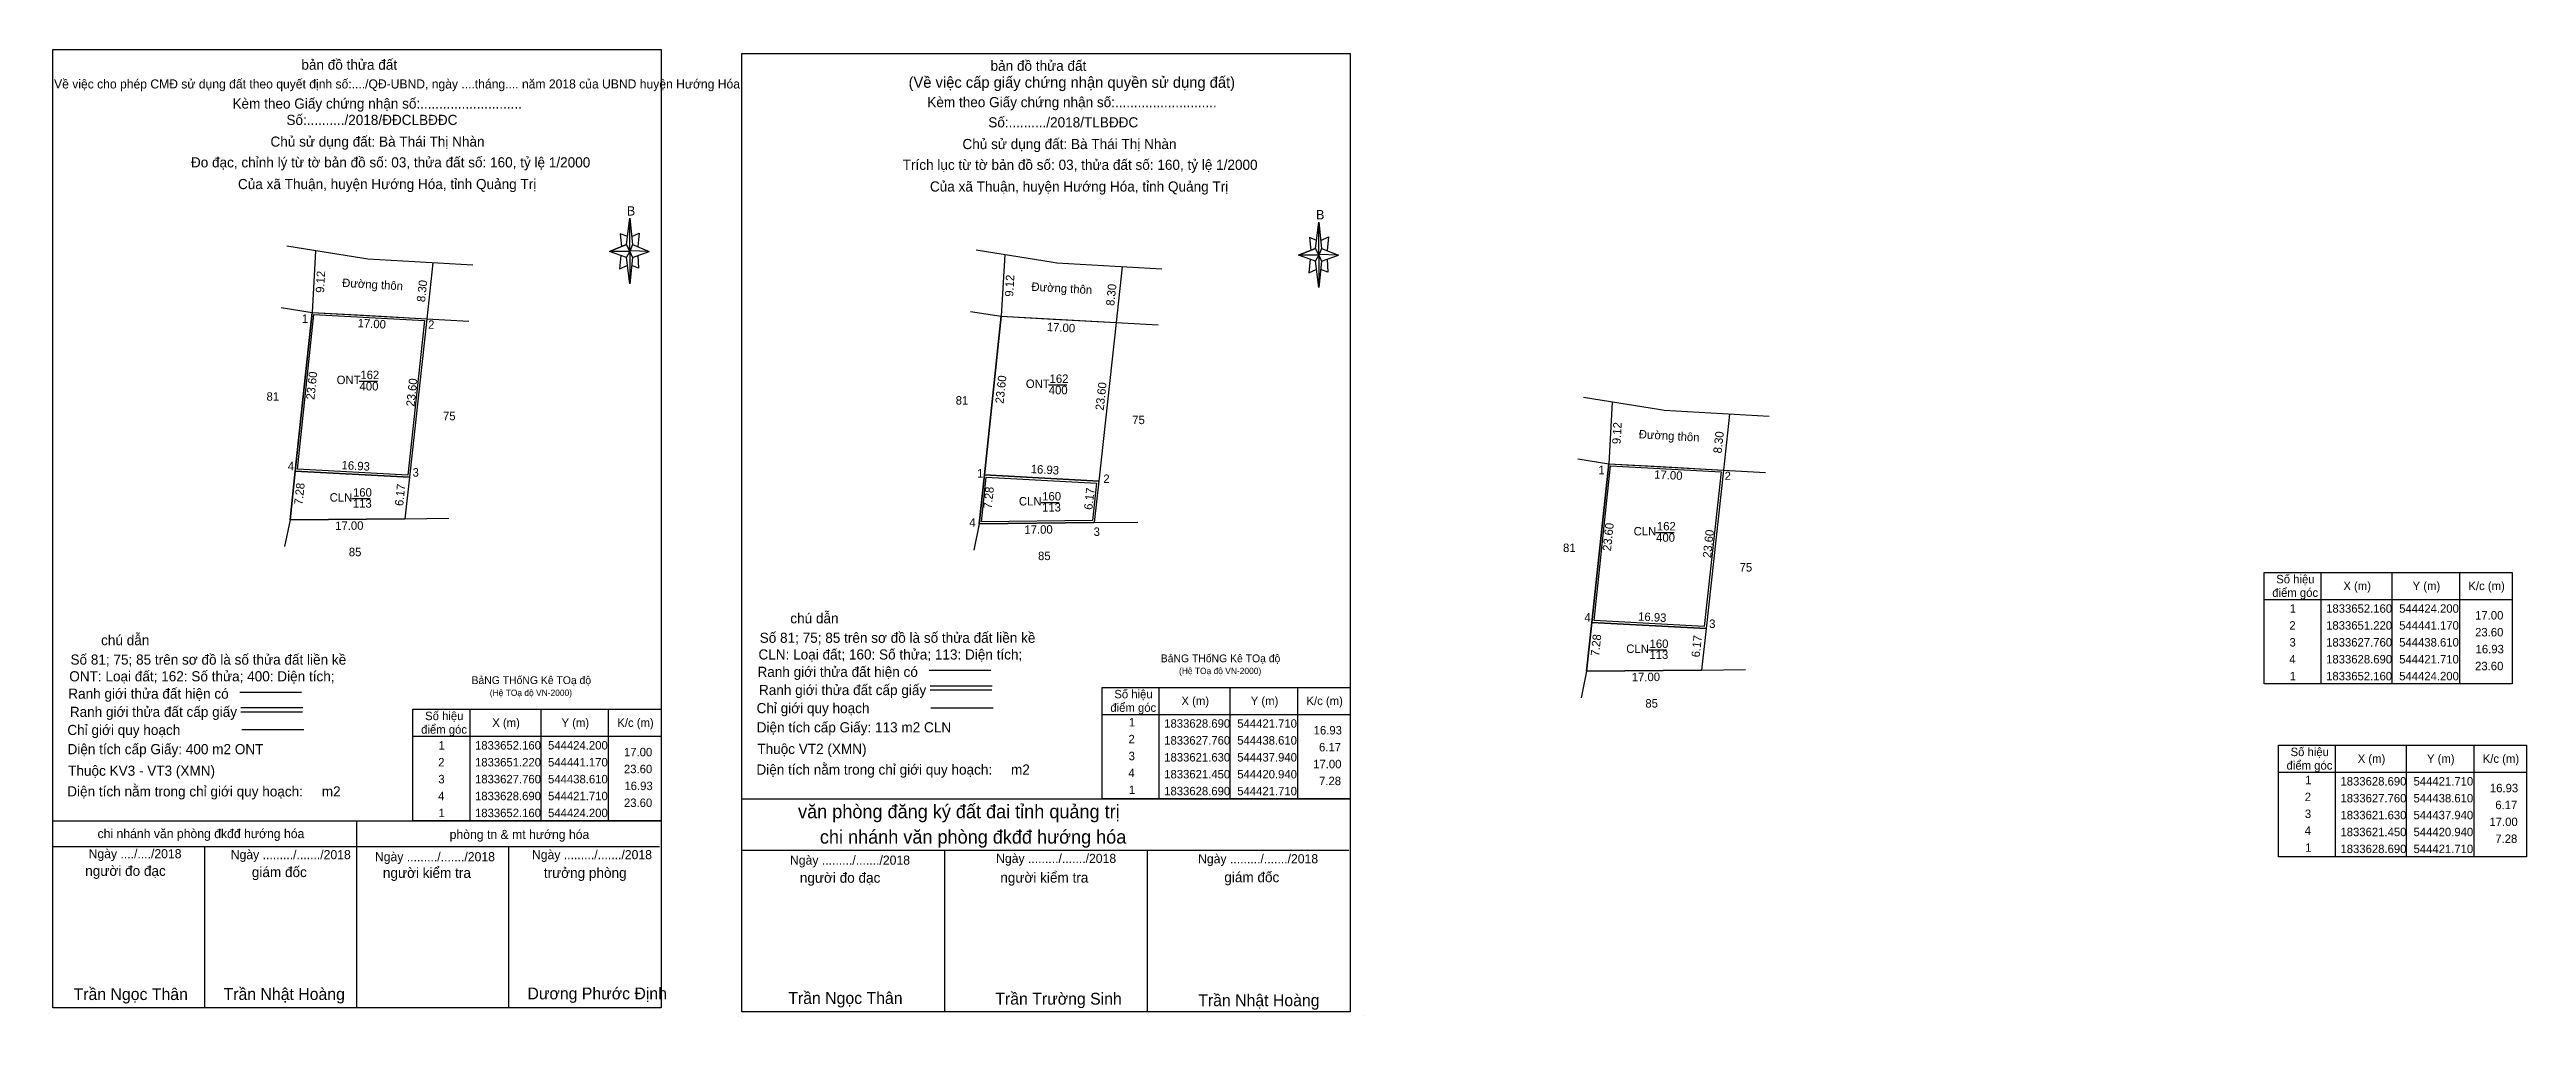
# Model space of a CAD drawing. Extents: x 544194 to 550524, y 1833570 to 1838340.
# Drawn here: x 544193.5 to 544560, y 1833570.2 to 1833713.4 of the extents above.
import ezdxf

# ---------------------------------------------------------------- set-up
doc = ezdxf.new("R2010")
doc.units = 0
for name, color, linetype in [('Level 1', 7, 'Continuous'), ('Level 10', 7, 'Continuous'), ('Level 23', 7, 'Continuous'), ('Level 5', 7, 'Continuous'), ('Level 51', 7, 'Continuous'), ('Level 6', 7, 'Continuous'), ('Level 63', 7, 'Continuous'), ('Level 7', 7, 'Continuous')]:
    doc.layers.add(name, color=color, linetype=linetype)

msp = doc.modelspace()

# ---------------------------------------------------------------- linework, layer by layer
at = {"layer": 'Level 1'}
for p, q in [((544229.88, 1833651.08), (544246.78, 1833650.15)), ((544331.85, 1833650.51), (544348.75, 1833649.58)), ((544421.71, 1833628.69), (544438.61, 1833627.76))]:
    msp.add_line(p, q, dxfattribs=at)
for points in [[(544232.37, 1833674.55), (544249.34, 1833673.61), (544246.78, 1833650.15), (544229.88, 1833651.08)], [(544232.64, 1833674.23), (544249.01, 1833673.33), (544246.51, 1833650.47), (544230.21, 1833651.36)], [(544334.34, 1833673.98), (544351.31, 1833673.04), (544348.75, 1833649.58), (544331.85, 1833650.51)], [(544229.88, 1833651.08), (544246.78, 1833650.15), (544246.11, 1833644.02), (544229.11, 1833643.84)], [(544424.2, 1833652.16), (544441.17, 1833651.22), (544438.61, 1833627.76), (544421.71, 1833628.69)], [(544424.47, 1833651.84), (544440.84, 1833650.94), (544438.34, 1833628.08), (544422.04, 1833628.97)], [(544331.85, 1833650.51), (544348.75, 1833649.58), (544348.08, 1833643.45), (544331.08, 1833643.27)], [(544332.12, 1833650.19), (544348.42, 1833649.3), (544347.81, 1833643.75), (544331.41, 1833643.57)], [(544421.71, 1833628.69), (544438.61, 1833627.76), (544437.94, 1833621.63), (544420.94, 1833621.45)]]:
    msp.add_lwpolyline(points, close=True, dxfattribs=at)
at = {"layer": 'Level 10'}
for points in [[(544232.37, 1833674.55), (544240.03, 1833674.13)], [(544240.03, 1833674.13), (544249.34, 1833673.61)], [(544249.34, 1833673.61), (544255.58, 1833673.27)], [(544334.34, 1833673.98), (544342, 1833673.56)], [(544342, 1833673.56), (544351.31, 1833673.04)], [(544351.31, 1833673.04), (544357.55, 1833672.7)], [(544424.2, 1833652.16), (544431.86, 1833651.74)], [(544431.86, 1833651.74), (544441.17, 1833651.22)], [(544441.17, 1833651.22), (544447.41, 1833650.88)], [(544229.11, 1833643.84), (544228.29, 1833639.93)], [(544229.11, 1833643.84), (544246.11, 1833644.02)], [(544246.11, 1833644.02), (544252.59, 1833644.08)], [(544331.08, 1833643.27), (544330.26, 1833639.36)], [(544331.08, 1833643.27), (544348.08, 1833643.45)], [(544348.08, 1833643.45), (544354.56, 1833643.51)], [(544437.94, 1833621.63), (544444.42, 1833621.69)], [(544420.94, 1833621.45), (544420.12, 1833617.54)], [(544420.94, 1833621.45), (544437.94, 1833621.63)]]:
    msp.add_lwpolyline(points, dxfattribs=at)
at = {"layer": 'Level 23'}
for points in [[(544240.03, 1833682.5), (544228.63, 1833684.35)], [(544256.14, 1833681.53), (544240.59, 1833682.41), (544240.03, 1833682.5)], [(544342, 1833681.93), (544330.6, 1833683.78)], [(544358.11, 1833680.96), (544342.56, 1833681.84), (544342, 1833681.93)], [(544431.86, 1833660.11), (544420.46, 1833661.96)], [(544447.97, 1833659.14), (544432.42, 1833660.02), (544431.86, 1833660.11)]]:
    msp.add_lwpolyline(points, dxfattribs=at)
at = {"layer": 'Level 5'}
for p, q in [((544278.86, 1833684.58), (544279.36, 1833688.48)), ((544380.83, 1833684.01), (544381.33, 1833687.91)), ((544278.86, 1833684.58), (544276.36, 1833683.58)), ((544276.36, 1833683.58), (544278.86, 1833684.58)), ((544279.06, 1833685.78), (544277.96, 1833686.18)), ((544277.96, 1833686.18), (544278.16, 1833684.28)), ((544279.36, 1833683.58), (544278.86, 1833684.58)), ((544278.86, 1833684.58), (544279.76, 1833682.68)), ((544279.66, 1833685.78), (544280.76, 1833686.28)), ((544279.76, 1833684.58), (544282.26, 1833683.58)), ((544280.76, 1833686.28), (544280.56, 1833684.28)), ((544380.83, 1833684.01), (544378.33, 1833683.01)), ((544378.33, 1833683.01), (544380.83, 1833684.01)), ((544381.03, 1833685.21), (544379.93, 1833685.61)), ((544379.93, 1833685.61), (544380.13, 1833683.71)), ((544381.33, 1833683.01), (544380.83, 1833684.01)), ((544380.83, 1833684.01), (544381.73, 1833682.11)), ((544381.63, 1833685.21), (544382.73, 1833685.71)), ((544381.73, 1833684.01), (544384.23, 1833683.01)), ((544382.73, 1833685.71), (544382.53, 1833683.71)), ((544278.86, 1833682.68), (544276.36, 1833683.58)), ((544279.36, 1833683.58), (544276.36, 1833683.58)), ((544278.06, 1833682.98), (544277.86, 1833680.98)), ((544277.86, 1833680.98), (544278.96, 1833681.48)), ((544282.26, 1833683.58), (544279.36, 1833683.68)), ((544279.36, 1833683.68), (544279.36, 1833683.58)), ((544279.36, 1833683.58), (544279.76, 1833682.68)), ((544279.76, 1833682.68), (544279.36, 1833678.78)), ((544280.66, 1833681.08), (544279.66, 1833681.48)), ((544279.76, 1833682.68), (544282.26, 1833683.58)), ((544279.76, 1833682.68), (544282.26, 1833683.58)), ((544280.56, 1833682.98), (544280.66, 1833681.08)), ((544380.83, 1833682.11), (544378.33, 1833683.01)), ((544381.33, 1833683.01), (544378.33, 1833683.01)), ((544380.03, 1833682.41), (544379.83, 1833680.41)), ((544379.83, 1833680.41), (544380.93, 1833680.91)), ((544384.23, 1833683.01), (544381.33, 1833683.11)), ((544381.33, 1833683.11), (544381.33, 1833683.01)), ((544381.33, 1833683.01), (544381.73, 1833682.11)), ((544381.73, 1833682.11), (544381.33, 1833678.21)), ((544382.63, 1833680.51), (544381.63, 1833680.91)), ((544381.73, 1833682.11), (544384.23, 1833683.01)), ((544381.73, 1833682.11), (544384.23, 1833683.01)), ((544382.53, 1833682.41), (544382.63, 1833680.51)), ((544295.96, 1833602.57), (544385.96, 1833602.57)), ((544295.96, 1833594.97), (544385.76, 1833594.97)), ((544295.96, 1833594.97), (544385.76, 1833594.97)), ((544295.96, 1833594.97), (544385.76, 1833594.97)), ((544295.96, 1833571.07), (544295.96, 1833594.97)), ((544325.96, 1833571.07), (544325.96, 1833594.97)), ((544355.96, 1833571.07), (544355.96, 1833594.97)), ((544385.96, 1833571.07), (544295.96, 1833571.07)), ((544295.49, 1833570.3), (544295.49, 1833570.3)), ((544295.49, 1833570.3), (544295.49, 1833570.3)), ((544295.49, 1833570.3), (544295.49, 1833570.3)), ((544295.89, 1833570.23), (544295.89, 1833570.23)), ((544295.89, 1833570.23), (544295.89, 1833570.23)), ((544295.89, 1833570.23), (544295.89, 1833570.23))]:
    msp.add_line(p, q, dxfattribs=at)
for points in [[(544193.99, 1833713.44), (544283.99, 1833713.44), (544283.99, 1833571.64), (544193.99, 1833571.64)], [(544295.96, 1833712.87), (544385.96, 1833712.87), (544385.96, 1833571.07), (544295.96, 1833571.07)], [(544279.36, 1833688.48), (544279.76, 1833684.58), (544279.36, 1833683.58)], [(544381.33, 1833687.91), (544381.73, 1833684.01), (544381.33, 1833683.01)], [(544279.36, 1833683.58), (544279.36, 1833678.78), (544278.86, 1833682.68)], [(544381.33, 1833683.01), (544381.33, 1833678.21), (544380.83, 1833682.11)]]:
    msp.add_lwpolyline(points, close=True, dxfattribs=at)
at = {"layer": 'Level 51'}
for p, q in [((544227.8, 1833675.27), (544232.37, 1833674.55)), ((544232.37, 1833674.55), (544229.88, 1833651.08)), ((544249.34, 1833673.61), (544246.78, 1833650.15)), ((544329.77, 1833674.7), (544334.34, 1833673.98)), ((544334.34, 1833673.98), (544331.85, 1833650.51)), ((544351.31, 1833673.04), (544348.75, 1833649.58)), ((544229.88, 1833651.08), (544229.11, 1833643.84)), ((544419.63, 1833652.88), (544424.2, 1833652.16)), ((544424.2, 1833652.16), (544421.71, 1833628.69)), ((544441.17, 1833651.22), (544438.61, 1833627.76)), ((544246.78, 1833650.15), (544246.11, 1833644.02)), ((544331.85, 1833650.51), (544331.08, 1833643.27)), ((544348.75, 1833649.58), (544348.08, 1833643.45)), ((544421.71, 1833628.69), (544420.94, 1833621.45)), ((544438.61, 1833627.76), (544437.94, 1833621.63))]:
    msp.add_line(p, q, dxfattribs=at)
at = {"layer": 'Level 6'}
for p, q in [((544221.68, 1833618.38), (544230.82, 1833618.38)), ((544323.65, 1833621.61), (544332.79, 1833621.61)), ((544323.79, 1833619.3), (544332.99, 1833619.3)), ((544323.79, 1833618.68), (544332.93, 1833618.68)), ((544221.82, 1833616.07), (544231.02, 1833616.07)), ((544221.82, 1833615.45), (544230.96, 1833615.45)), ((544387.86, 1833570.57), (544387.86, 1833570.57)), ((544387.86, 1833570.57), (544387.86, 1833570.57)), ((544387.86, 1833570.57), (544387.86, 1833570.57))]:
    msp.add_line(p, q, dxfattribs=at)
at = {"layer": 'Level 63'}
for p, q in [((544232.87, 1833683.66), (544232.37, 1833674.55)), ((544250.24, 1833681.86), (544249.34, 1833673.61)), ((544334.84, 1833683.09), (544334.34, 1833673.98)), ((544352.21, 1833681.29), (544351.31, 1833673.04)), ((544239.35, 1833664.39), (544242.04, 1833664.39)), ((544341.32, 1833663.82), (544344.01, 1833663.82)), ((544424.7, 1833661.27), (544424.2, 1833652.16)), ((544442.07, 1833659.47), (544441.17, 1833651.22)), ((544238.26, 1833647), (544240.95, 1833647)), ((544340.23, 1833646.43), (544342.92, 1833646.43)), ((544431.18, 1833642), (544433.87, 1833642)), ((544529.57, 1833636.08), (544529.57, 1833619.58)), ((544540.07, 1833636.08), (544540.07, 1833619.58)), ((544550.07, 1833636.08), (544550.07, 1833619.58)), ((544521.17, 1833632.08), (544557.87, 1833632.08)), ((544430.09, 1833624.61), (544432.78, 1833624.61)), ((544357.66, 1833619.07), (544357.66, 1833602.57)), ((544368.16, 1833619.07), (544368.16, 1833602.57)), ((544378.16, 1833619.07), (544378.16, 1833602.57)), ((544255.69, 1833615.84), (544255.69, 1833599.34)), ((544266.19, 1833615.84), (544266.19, 1833599.34)), ((544276.19, 1833615.84), (544276.19, 1833599.34)), ((544323.92, 1833616.05), (544333.12, 1833616.05)), ((544349.26, 1833615.07), (544385.96, 1833615.07)), ((544221.95, 1833612.82), (544231.15, 1833612.82)), ((544247.29, 1833611.84), (544283.99, 1833611.84)), ((544531.69, 1833610.52), (544531.69, 1833594.02)), ((544542.19, 1833610.52), (544542.19, 1833594.02)), ((544552.19, 1833610.52), (544552.19, 1833594.02)), ((544523.29, 1833606.52), (544559.99, 1833606.52))]:
    msp.add_line(p, q, dxfattribs=at)
for points in [[(544521.17, 1833636.08), (544557.87, 1833636.08), (544557.87, 1833619.58), (544521.17, 1833619.58)], [(544349.26, 1833619.07), (544385.96, 1833619.07), (544385.96, 1833602.57), (544349.26, 1833602.57)], [(544247.29, 1833615.84), (544283.99, 1833615.84), (544283.99, 1833599.34), (544247.29, 1833599.34)], [(544523.29, 1833610.52), (544559.99, 1833610.52), (544559.99, 1833594.02), (544523.29, 1833594.02)]]:
    msp.add_lwpolyline(points, close=True, dxfattribs=at)
at = {"layer": 'Level 7'}
for p, q in [((544193.99, 1833599.34), (544283.99, 1833599.34)), ((544193.99, 1833599.34), (544283.99, 1833599.34)), ((544193.99, 1833599.34), (544283.99, 1833599.34)), ((544238.99, 1833571.64), (544238.99, 1833599.34)), ((544193.99, 1833595.54), (544283.79, 1833595.54)), ((544216.49, 1833571.64), (544216.49, 1833595.54)), ((544261.49, 1833571.64), (544261.49, 1833595.54)), ((544193.52, 1833570.86), (544193.52, 1833570.86)), ((544193.52, 1833570.86), (544193.52, 1833570.86)), ((544193.52, 1833570.86), (544193.52, 1833570.86)), ((544283.99, 1833571.64), (544193.99, 1833571.64))]:
    msp.add_line(p, q, dxfattribs=at)

# ---------------------------------------------------------------- texts
at = {"layer": 'Level 1'}
for s, height, p in [('162', 1.25, (544239.51, 1833664.68)), ('ONT', 1.25, (544236, 1833663.94)), ('400', 1.25, (544239.39, 1833663)), ('ONT', 1.25, (544337.97, 1833663.37)), ('400', 1.25, (544341.36, 1833662.43)), ('162', 1.25, (544341.48, 1833664.11)), ('CLN', 1.25, (544234.97, 1833646.55)), ('160', 1.25, (544238.42, 1833647.29)), ('160', 1.25, (544340.39, 1833646.72)), ('113', 1.25, (544238.4, 1833645.66)), ('CLN', 1.25, (544336.94, 1833645.98)), ('113', 1.25, (544340.37, 1833645.09)), ('CLN', 1.25, (544427.89, 1833641.55)), ('400', 1.25, (544431.22, 1833640.61)), ('162', 1.25, (544431.34, 1833642.29)), ('CLN', 1.25, (544426.8, 1833624.16)), ('160', 1.25, (544430.25, 1833624.9)), ('BảNG THốNG Kê TOạ độ ', 1.15, (544357.93, 1833622.79)), ('(Hệ TOạ độ VN-2000)', 0.93, (544360.63, 1833621.04)), ('113', 1.25, (544430.23, 1833623.27)), ('BảNG THốNG Kê TOạ độ ', 1.15, (544255.96, 1833619.56)), ('(Hệ TOạ độ VN-2000)', 0.93, (544258.66, 1833617.81))]:
    msp.add_text(s, height=height, dxfattribs=at).set_placement(p)
at = {"layer": 'Level 5'}
for s, height, p in [('bản đồ thửa đất', 1.5, (544230.78, 1833710.45)), ('bản đồ thửa đất', 1.5, (544332.75, 1833710.29)), ('Kèm theo Giấy chứng nhận số:...........................', 1.5, (544220.59, 1833704.7)), ('Kèm theo Giấy chứng nhận số:...........................', 1.5, (544323.39, 1833704.91)), ('Số:........../2018/ĐĐCLBĐĐC', 1.5, (544228.57, 1833702.28)), ('Số:........../2018/TLBĐĐC', 1.5, (544332.41, 1833701.92)), ('Chủ sử dụng đất: Bà Thái Thị Nhàn', 1.5, (544226.21, 1833699.07)), ('Chủ sử dụng đất: Bà Thái Thị Nhàn', 1.5, (544328.59, 1833698.71)), ('Đo đạc, chỉnh lý từ tờ bản đồ số: 03, thửa đất số: 160, tỷ lệ 1/2000 ', 1.5, (544214.44, 1833696)), ('Trích lục từ tờ bản đồ số: 03, thửa đất số: 160, tỷ lệ 1/2000 ', 1.5, (544319.75, 1833695.64)), ('Của xã Thuận, huyện Hướng Hóa, tỉnh Quảng Trị', 1.5, (544221.4, 1833692.79)), ('Của xã Thuận, huyện Hướng Hóa, tỉnh Quảng Trị', 1.5, (544323.78, 1833692.43)), ('B', 1.38, (544278.94, 1833688.88)), ('B', 1.38, (544380.91, 1833688.31)), ('văn phòng đăng ký đất đai tỉnh quảng trị', 2, (544304.27, 1833599.71)), ('chi nhánh văn phòng đkđđ hướng hóa', 2, (544307.5, 1833595.95)), ('Ngày ........./......./2018', 1.35, (544303.07, 1833592.83)), ('Ngày ........./......./2018', 1.35, (544333.57, 1833593.09)), ('Ngày ........./......./2018', 1.35, (544363.45, 1833593.04)), ('người đo đạc', 1.5, (544304.53, 1833590.16)), ('người kiểm tra', 1.5, (544334.19, 1833590.18)), ('giám đốc', 1.5, (544367.33, 1833590.24)), ('Trần Ngọc Thân', 1.75, (544302.82, 1833572.23)), ('Trần Trường Sinh', 1.75, (544333.45, 1833572.13)), ('Trần Nhật Hoàng', 1.75, (544363.47, 1833571.9))]:
    msp.add_text(s, height=height, dxfattribs=at).set_placement(p)
at = {"layer": 'Level 6'}
for s, p in [('chú dẫn', (544303.12, 1833628.54)), ('chú dẫn', (544201.15, 1833625.31)), ('Số 81; 75; 85 trên sơ đồ là số thửa đất liền kề', (544298.59, 1833625.66)), ('Số 81; 75; 85 trên sơ đồ là số thửa đất liền kề', (544196.62, 1833622.43)), ('Ranh giới thửa đất hiện có ', (544298.26, 1833620.62)), ('CLN: Loại đất; 160: Số thửa; 113: Diện tích;', (544298.41, 1833623.19)), ('Ranh giới thửa đất hiện có ', (544196.29, 1833617.39)), ('ONT: Loại đất; 162: Số thửa; 400: Diện tích;', (544196.44, 1833619.96)), ('Ranh giới thửa đất cấp giấy', (544298.49, 1833617.93)), ('Ranh giới thửa đất cấp giấy', (544196.52, 1833614.7)), ('Chỉ giới quy hoạch', (544298.13, 1833615.25)), ('Chỉ giới quy hoạch', (544196.16, 1833612.02)), ('Diện tích cấp Giấy: 400 m2 ONT', (544196.18, 1833609.18)), ('Thuộc VT2 (XMN)', (544298.24, 1833609.22)), ('Diện tích cấp Giấy: 113 m2 CLN', (544298.15, 1833612.41)), ('Thuộc KV3 - VT3 (XMN)', (544196.27, 1833605.99)), ('Diện tích nằm trong chỉ giới quy hoạch:     m2', (544298.11, 1833606.16)), ('Diện tích nằm trong chỉ giới quy hoạch:     m2', (544196.14, 1833602.93))]:
    msp.add_text(s, height=1.5, dxfattribs=at).set_placement(p)
at = {"layer": 'Level 63'}
for s, height, rotation, p in [('9.12', 1.249, 86.8585, (544234.13, 1833677.41)), ('Đường thôn', 1.25, 356.761, (544236.79, 1833678.32)), ('8.30', 1.25, 83.7742, (544249.07, 1833676.03)), ('9.12', 1.249, 86.8585, (544336.1, 1833676.84)), ('Đường thôn', 1.25, 356.761, (544338.76, 1833677.75)), ('8.30', 1.25, 83.7742, (544351.04, 1833675.46)), ('17.00', 1.25, 356.8295, (544239.08, 1833672.37)), ('17.00', 1.25, 356.8295, (544341.05, 1833671.8)), ('23.60', 1.25, 83.944, (544232.7, 1833661.57)), ('23.60', 1.25, 83.7724, (544247.51, 1833660.56)), ('23.60', 1.25, 83.944, (544334.67, 1833661)), ('23.60', 1.25, 83.7724, (544349.48, 1833659.99)), ('9.12', 1.25, 86.8585, (544425.96, 1833655.02)), ('Đường thôn', 1.25, 356.761, (544428.62, 1833655.93)), ('8.30', 1.25, 83.7742, (544440.9, 1833653.64)), ('16.93', 1.25, 356.8502, (544236.7, 1833651.35)), ('16.93', 1.25, 356.8502, (544338.67, 1833650.78)), ('17.00', 1.25, 356.8295, (544430.91, 1833649.98)), ('7.28', 1.25, 83.9292, (544230.94, 1833646.02)), ('6.17', 1.25, 83.7624, (544245.83, 1833645.86)), ('7.28', 1.25, 83.9292, (544332.91, 1833645.45)), ('6.17', 1.25, 83.7624, (544347.8, 1833645.29)), ('17.00', 1.25, 0.6066, (544235.79, 1833642.35)), ('17.00', 1.25, 0.6066, (544337.76, 1833641.78)), ('23.60', 1.25, 83.944, (544424.53, 1833639.18)), ('23.60', 1.25, 83.7724, (544439.34, 1833638.17)), ('16.93', 1.25, 356.8502, (544428.53, 1833628.96)), ('7.28', 1.25, 83.9292, (544422.77, 1833623.63)), ('6.17', 1.25, 83.7624, (544437.66, 1833623.47)), ('17.00', 1.25, 0.6066, (544427.62, 1833619.96))]:
    msp.add_text(s, height=height, rotation=rotation, dxfattribs=at).set_placement(p)
for s, p in [(' 1', (544230.38, 1833672.99)), (' 2', (544249.06, 1833672.12)), ('81', (544225.62, 1833661.48)), ('81', (544327.59, 1833660.91)), ('75', (544251.74, 1833658.59)), ('75', (544353.71, 1833658.02)), (' 4', (544228.31, 1833651.19)), (' 3', (544246.77, 1833650.25)), (' 1', (544330.28, 1833650.11)), (' 1', (544422.21, 1833650.6)), (' 2', (544440.89, 1833649.73)), (' 2', (544348.97, 1833649.31)), (' 4', (544329.14, 1833642.85)), (' 3', (544347.53, 1833641.48)), ('81', (544417.45, 1833639.09)), ('85', (544237.8, 1833638.47)), ('85', (544339.77, 1833637.9)), ('75', (544443.57, 1833636.2)), ('điểm góc', (544522.38, 1833632.46)), ('Số hiệu', (544522.97, 1833634.46)), ('X (m)', (544532.9, 1833633.46)), ('Y (m)', (544543.15, 1833633.46)), ('K/c (m)', (544551.4, 1833633.46)), (' 4', (544420.14, 1833628.8)), (' 3', (544438.6, 1833627.86)), (' 1', (544524.5, 1833630.11)), ('1833652.160', (544530.35, 1833630.11)), ('544424.200', (544541.16, 1833630.11)), ('17.00', (544552.39, 1833629.11)), (' 2', (544524.44, 1833627.61)), (' 3', (544524.46, 1833625.11)), ('1833651.220', (544530.35, 1833627.61)), ('1833627.760', (544530.35, 1833625.11)), ('544441.170', (544541.16, 1833627.61)), ('544438.610', (544541.16, 1833625.11)), ('23.60', (544552.39, 1833626.61)), ('16.93', (544552.46, 1833624.11)), (' 4', (544524.43, 1833622.61)), ('1833628.690', (544530.35, 1833622.61)), ('544421.710', (544541.16, 1833622.61)), ('23.60', (544552.39, 1833621.61)), ('Số hiệu', (544351.06, 1833617.45)), (' 1', (544524.5, 1833620.11)), ('1833652.160', (544530.35, 1833620.11)), ('544424.200', (544541.16, 1833620.11)), ('Số hiệu', (544249.09, 1833614.22)), ('X (m)', (544259.02, 1833613.22)), ('Y (m)', (544269.27, 1833613.22)), ('K/c (m)', (544277.52, 1833613.22)), ('điểm góc', (544350.47, 1833615.45)), (' 1', (544352.75, 1833613.29)), ('1833628.690', (544358.44, 1833613.1)), ('X (m)', (544360.99, 1833616.45)), ('544421.710', (544369.25, 1833613.1)), ('Y (m)', (544371.24, 1833616.45)), ('K/c (m)', (544379.49, 1833616.45)), ('85', (544429.63, 1833616.08)), ('điểm góc', (544248.5, 1833612.22)), (' 1', (544250.62, 1833609.87)), ('1833652.160', (544256.47, 1833609.87)), ('544424.200', (544267.28, 1833609.87)), (' 2', (544352.69, 1833610.79)), ('1833627.760', (544358.44, 1833610.6)), ('544438.610', (544369.25, 1833610.6)), ('16.93', (544380.55, 1833612.1)), ('6.17', (544381.35, 1833609.6)), (' 2', (544250.56, 1833607.37)), ('1833651.220', (544256.47, 1833607.37)), ('544441.170', (544267.28, 1833607.37)), ('23.60', (544278.51, 1833606.37)), ('17.00', (544278.51, 1833608.87)), (' 4', (544352.68, 1833605.79)), (' 3', (544352.71, 1833608.29)), ('1833621.630', (544358.44, 1833608.1)), ('544437.940', (544369.25, 1833608.1)), ('17.00', (544380.48, 1833607.1)), ('điểm góc', (544524.5, 1833606.9)), ('Số hiệu', (544525.09, 1833608.9)), ('X (m)', (544535.02, 1833607.9)), ('Y (m)', (544545.27, 1833607.9)), ('K/c (m)', (544553.52, 1833607.9)), (' 4', (544250.55, 1833602.37)), (' 3', (544250.58, 1833604.87)), ('1833627.760', (544256.47, 1833604.87)), ('1833628.690', (544256.47, 1833602.37)), ('544438.610', (544267.28, 1833604.87)), ('544421.710', (544267.28, 1833602.37)), ('16.93', (544278.58, 1833603.87)), (' 1', (544352.75, 1833603.29)), ('1833621.450', (544358.44, 1833605.6)), ('1833628.690', (544358.44, 1833603.1)), ('544420.940', (544369.25, 1833605.6)), ('544421.710', (544369.25, 1833603.1)), ('7.28', (544381.35, 1833604.6)), (' 2', (544526.72, 1833602.24)), (' 1', (544526.78, 1833604.74)), ('1833628.690', (544532.47, 1833604.55)), ('544421.710', (544543.28, 1833604.55)), ('16.93', (544554.58, 1833603.55)), (' 1', (544250.62, 1833599.87)), ('1833652.160', (544256.47, 1833599.87)), ('544424.200', (544267.28, 1833599.87)), ('23.60', (544278.51, 1833601.37)), (' 3', (544526.74, 1833599.74)), ('1833627.760', (544532.47, 1833602.05)), ('1833621.630', (544532.47, 1833599.55)), ('544438.610', (544543.28, 1833602.05)), ('544437.940', (544543.28, 1833599.55)), ('17.00', (544554.51, 1833598.55)), ('6.17', (544555.38, 1833601.05)), (' 4', (544526.71, 1833597.24)), ('1833621.450', (544532.47, 1833597.05)), ('544420.940', (544543.28, 1833597.05)), ('7.28', (544555.38, 1833596.05)), (' 1', (544526.78, 1833594.74)), ('1833628.690', (544532.47, 1833594.55)), ('544421.710', (544543.28, 1833594.55))]:
    msp.add_text(s, height=1.25, dxfattribs=at).set_placement(p)
at = {"layer": 'Level 7'}
for s, height, p in [('Về việc cho phép CMĐ sử dụng đất theo quyết định số:..../QĐ-UBND, ngày ....tháng.... năm 2018 của UBND huyện Hướng Hóa', 1.33998, (544194.19, 1833707.68)), ('(Về việc cấp giấy chứng nhận quyền sử dụng đất)', 1.628, (544320.62, 1833707.78)), ('chi nhánh văn phòng đkđđ hướng hóa', 1.35, (544200.62, 1833596.76)), ('phòng tn & mt hướng hóa', 1.35, (544252.72, 1833596.64)), ('người đo đạc', 1.5, (544198.8, 1833591.18)), ('Ngày ..../..../2018', 1.35, (544199.3, 1833593.78)), ('Ngày ........./......./2018', 1.35, (544220.33, 1833593.65)), ('giám đốc', 1.5, (544223.45, 1833591)), ('Ngày ........./......./2018', 1.35, (544241.66, 1833593.34)), ('người kiểm tra', 1.5, (544242.84, 1833590.88)), ('Ngày ........./......./2018', 1.35, (544264.89, 1833593.64)), ('trưởng phòng', 1.5, (544266.65, 1833590.88)), ('Trần Ngọc Thân', 1.75, (544197.08, 1833572.81)), ('Trần Nhật Hoàng', 1.75, (544219.27, 1833572.82)), ('Dương Phước Định', 1.75, (544264.23, 1833572.91))]:
    msp.add_text(s, height=height, dxfattribs=at).set_placement(p)

doc.saveas('drawing.dxf')
